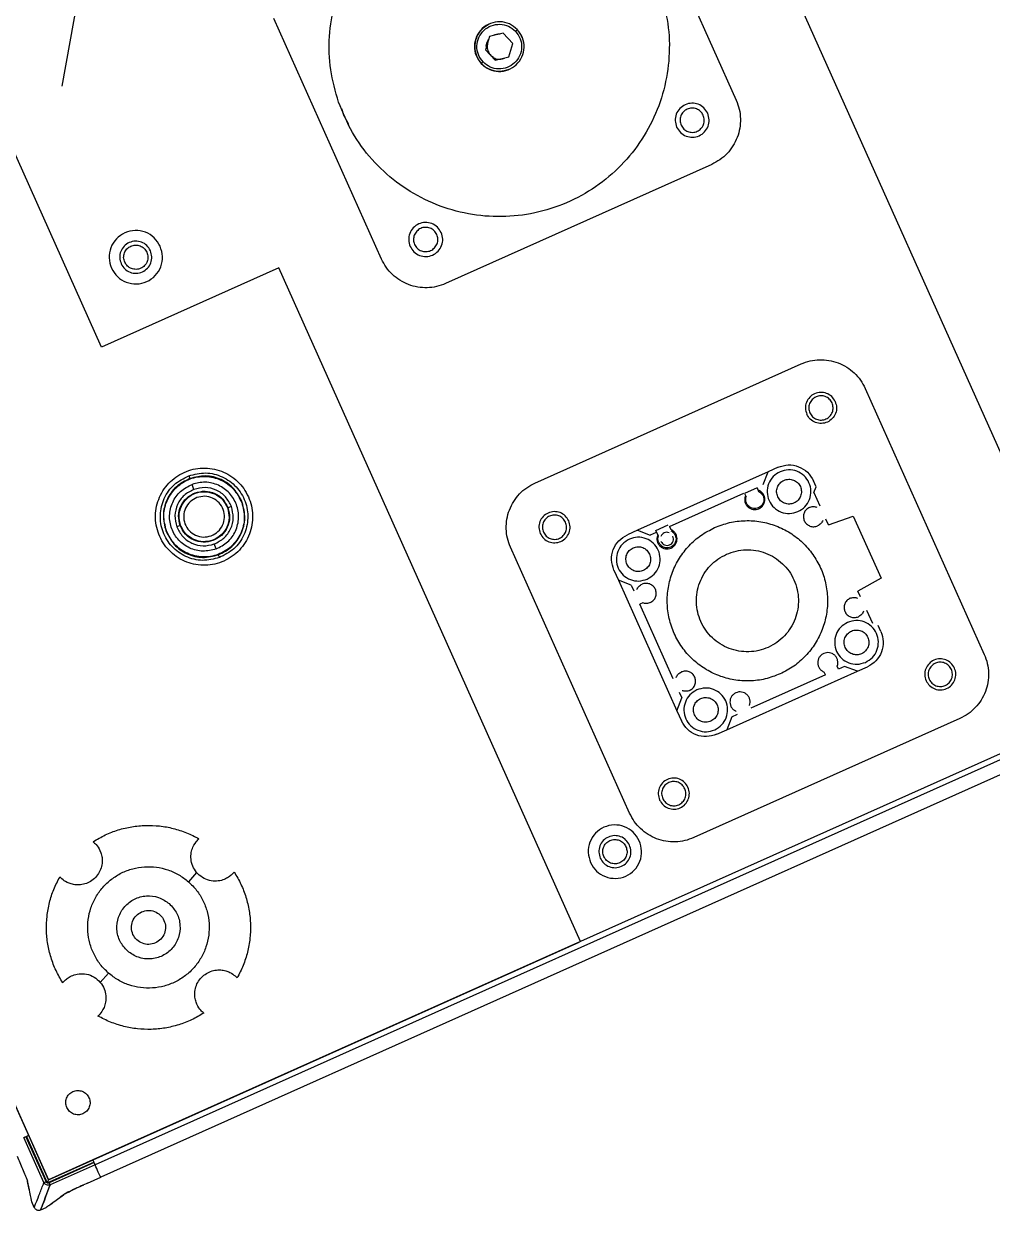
# Model space of a CAD drawing. Header units: inches. Extents: x 0 to 34.2, y 0 to 22.
# Drawn here: x 6.9665 to 7.3619, y 10.5689 to 11.0533 of the extents above; entities that cross this region are included whole.
import ezdxf

# ---------------------------------------------------------------- set-up
doc = ezdxf.new("R2010")
doc.units = ezdxf.units.IN
doc.header["$MEASUREMENT"] = 0
doc.linetypes.add('CENTERX2', pattern=[4, 2.5, -0.5, 0.5, -0.5])

msp = doc.modelspace()

# ---------------------------------------------------------------- linework, layer by layer
at = {"color": 7, "linetype": 'CENTERX2'}
msp.add_line((7.05855, 11.44894), (6.98208, 11.02778), dxfattribs=at)
at = {"color": 7, "linetype": 'Continuous', "lineweight": 25}
for p, q in [((6.63408, 11.34654), (6.97664, 10.58136)), ((6.96854, 10.59946), (6.63408, 11.34654)), ((7.22494, 11.09438), (7.25733, 11.02205)), ((7.26831, 11.09457), (7.41101, 10.77582)), ((6.99827, 10.92128), (6.92667, 11.08123)), ((7.11254, 10.95723), (7.06856, 11.05546)), ((7.16227, 11.04942), (7.1567, 11.0481)), ((7.16619, 11.04525), (7.16227, 11.04942)), ((7.1567, 11.0481), (7.15505, 11.04261)), ((7.16455, 11.03977), (7.16619, 11.04525)), ((7.16984, 11.04768), (7.16976, 11.04802)), ((7.15505, 11.04261), (7.15898, 11.03845)), ((7.15898, 11.03845), (7.16455, 11.03977)), ((7.09728, 11.01557), (7.0963, 11.01849)), ((7.09728, 11.01557), (7.09914, 11.01232)), ((7.24733, 10.99584), (7.13874, 10.94723)), ((7.07067, 10.95369), (6.99827, 10.92128)), ((7.19383, 10.67859), (7.07067, 10.95369)), ((7.1752, 10.86578), (7.28379, 10.9144)), ((7.30999, 10.9044), (7.35861, 10.79581)), ((7.27032, 10.87035), (7.21703, 10.84649)), ((7.26832, 10.86511), (7.27032, 10.87035)), ((7.27444, 10.87219), (7.27032, 10.87035)), ((7.03391, 10.86875), (7.03433, 10.86761)), ((7.28997, 10.8642), (7.28885, 10.8667)), ((7.03598, 10.86318), (7.03522, 10.86522)), ((7.04567, 10.86085), (7.04776, 10.85912)), ((7.23009, 10.84799), (7.2605, 10.86161)), ((7.26583, 10.86377), (7.26076, 10.86151)), ((7.26076, 10.86151), (7.26139, 10.8601)), ((7.26583, 10.86377), (7.26646, 10.86237)), ((7.28907, 10.86184), (7.28997, 10.8642)), ((7.28907, 10.86184), (7.29148, 10.85647)), ((7.04989, 10.85567), (7.04971, 10.8556)), ((7.05129, 10.85618), (7.04989, 10.85567)), ((7.05572, 10.85784), (7.05553, 10.85777)), ((7.29495, 10.84872), (7.29391, 10.85104)), ((7.29495, 10.84872), (7.3051, 10.85224)), ((7.3051, 10.85224), (7.31645, 10.82691)), ((7.02474, 10.84629), (7.02456, 10.84622)), ((7.03038, 10.84839), (7.02899, 10.84788)), ((7.03057, 10.84846), (7.03038, 10.84839)), ((7.21703, 10.84649), (7.21291, 10.84465)), ((7.21703, 10.84649), (7.22228, 10.84449)), ((7.22452, 10.84637), (7.22959, 10.84864)), ((7.22556, 10.84406), (7.22452, 10.84637)), ((7.23009, 10.84799), (7.23063, 10.84679)), ((7.22466, 10.84556), (7.22228, 10.84449)), ((7.04505, 10.83884), (7.04429, 10.84088)), ((7.04595, 10.83645), (7.04637, 10.83531)), ((7.21382, 10.73099), (7.1652, 10.83958)), ((7.53863, 10.83048), (6.99566, 10.5874)), ((7.20741, 10.83023), (7.20926, 10.82611)), ((7.31645, 10.82691), (7.30705, 10.82168)), ((7.54089, 10.82541), (6.99793, 10.58233)), ((7.5409, 10.8254), (6.99794, 10.58232)), ((7.2145, 10.82411), (7.20926, 10.82611)), ((7.20926, 10.82611), (7.23311, 10.77283)), ((7.2145, 10.82411), (7.21557, 10.82172)), ((7.30809, 10.81936), (7.30705, 10.82168)), ((7.2192, 10.81683), (7.218, 10.81629)), ((7.23161, 10.78588), (7.218, 10.81629)), ((7.31052, 10.81393), (7.31293, 10.80856)), ((7.3164, 10.80516), (7.31529, 10.80766)), ((7.2535, 10.76505), (7.30678, 10.7889)), ((7.29372, 10.7874), (7.29318, 10.78861)), ((7.29915, 10.78983), (7.29861, 10.79104)), ((7.30154, 10.7909), (7.29915, 10.78983)), ((7.30678, 10.7889), (7.30154, 10.7909)), ((7.30678, 10.7889), (7.31091, 10.79075)), ((7.29372, 10.7874), (7.26331, 10.77379)), ((7.23404, 10.78045), (7.23511, 10.77807)), ((7.41101, 10.77582), (7.19383, 10.67859)), ((7.23311, 10.77283), (7.23511, 10.77807)), ((7.23311, 10.77283), (7.23496, 10.7687)), ((7.34861, 10.76961), (7.24002, 10.72099)), ((7.2555, 10.77029), (7.2535, 10.76505)), ((7.2555, 10.77029), (7.25788, 10.77136)), ((7.24937, 10.7632), (7.2535, 10.76505)), ((6.99485, 10.71934), (6.99516, 10.71907)), ((7.03709, 10.7068), (7.03377, 10.703)), ((7.03817, 10.7057), (7.03709, 10.7068)), ((6.9821, 10.70415), (6.98126, 10.70498)), ((6.97664, 10.58136), (7.19319, 10.6783)), ((7.19383, 10.67859), (6.99474, 10.58946)), ((7.00111, 10.6657), (6.99778, 10.66191)), ((7.05278, 10.66455), (7.05361, 10.66373)), ((7.04003, 10.64937), (7.03971, 10.64963)), ((6.96739, 10.59894), (6.96763, 10.59905)), ((6.97562, 10.58055), (6.96739, 10.59894)), ((6.96764, 10.59905), (6.97614, 10.58005)), ((6.97664, 10.58136), (6.96854, 10.59946)), ((6.97476, 10.58016), (6.96653, 10.59855)), ((6.99474, 10.58946), (6.97664, 10.58136)), ((6.97614, 10.58005), (6.99515, 10.58855)), ((6.99526, 10.58831), (6.97687, 10.58007)), ((6.99564, 10.58745), (6.97725, 10.57921)), ((6.99515, 10.58855), (6.99526, 10.58831)), ((6.99526, 10.58831), (6.99515, 10.58855)), ((6.99566, 10.58741), (6.99564, 10.58745)), ((6.96786, 10.58129), (6.96796, 10.58094)), ((6.96796, 10.58094), (6.96803, 10.58075)), ((6.96796, 10.58094), (6.96875, 10.57723)), ((6.99259, 10.57996), (6.99793, 10.58235)), ((6.99793, 10.58234), (6.99793, 10.58235)), ((6.98885, 10.57835), (6.99111, 10.57929)), ((6.97083, 10.57005), (6.96984, 10.57225)), ((6.97344, 10.56905), (6.97565, 10.57003))]:
    msp.add_line(p, q, dxfattribs=at)
for points, knots in [([(7.09502, 11.02128), (7.09378, 11.02566), (7.09131, 11.03441), (7.09093, 11.04814), (7.09305, 11.06165), (7.09782, 11.07449), (7.10498, 11.08618), (7.11432, 11.09615), (7.12414, 11.10358), (7.1312, 11.10654), (7.13407, 11.10774)], [0, 0, 0, 0, 0.130129, 0.260259, 0.390388, 0.520518, 0.650647, 0.780777, 0.910906, 1, 1, 1, 1]), ([(7.15539, 11.04372), (7.15538, 11.04374), (7.15522, 11.04443), (7.15549, 11.04557), (7.15608, 11.04641), (7.15628, 11.0467)], [0, 0, 0, 0, 0.020601, 0.665868, 1, 1, 1, 1]), ([(7.15848, 11.04873), (7.15914, 11.04899), (7.15996, 11.04931), (7.16079, 11.04914), (7.16095, 11.0491)], [0, 0, 0, 0, 0.809837, 1, 1, 1, 1]), ([(7.1561, 11.04191), (7.15642, 11.04132), (7.15691, 11.04042), (7.1578, 11.03993), (7.15812, 11.03976)], [0, 0, 0, 0, 0.645472, 1, 1, 1, 1]), ([(7.16277, 11.03914), (7.16212, 11.03893), (7.16081, 11.03853), (7.15905, 11.03876), (7.15824, 11.03933), (7.15799, 11.0395)], [0, 0, 0, 0, 0.410089, 0.820178, 1, 1, 1, 1]), ([(7.22997, 10.84549), (7.22965, 10.84557), (7.22899, 10.84574), (7.22796, 10.84548), (7.22708, 10.84489), (7.22677, 10.84428), (7.22661, 10.84399)], [0, 0, 0, 0, 0.242168, 0.5, 0.757832, 1, 1, 1, 1]), ([(7.03709, 10.7068), (7.03651, 10.70764), (7.03534, 10.70933), (7.03469, 10.71228), (7.03484, 10.71497), (7.03576, 10.71785), (7.03752, 10.72009), (7.03788, 10.72038), (7.03806, 10.72053)], [0, 0, 0, 0, 0.1254, 0.250469, 0.37581, 0.501254, 0.750354, 1, 1, 1, 1]), ([(6.99516, 10.71907), (6.99556, 10.71871), (6.99635, 10.718), (6.99788, 10.71559), (6.99855, 10.71288), (6.99859, 10.7105), (6.99799, 10.70802), (6.99675, 10.70572), (6.99494, 10.70382), (6.99271, 10.70245), (6.99028, 10.70173), (6.9879, 10.70164), (6.98584, 10.70203), (6.9836, 10.70294), (6.9827, 10.70367), (6.9821, 10.70415)], [0, 0, 0, 0, 0.124664, 0.249192, 0.311946, 0.374665, 0.437299, 0.49987, 0.562465, 0.625107, 0.68768, 0.750324, 0.812995, 0.875459, 1, 1, 1, 1]), ([(7.05242, 10.70694), (7.05228, 10.70675), (7.05207, 10.70646), (7.0506, 10.70513), (7.04896, 10.70412), (7.04667, 10.70332), (7.04382, 10.70314), (7.04075, 10.70383), (7.03903, 10.70508), (7.03817, 10.7057)], [0, 0, 0, 0, 0.249198, 0.374016, 0.499351, 0.624542, 0.749824, 0.874893, 1, 1, 1, 1]), ([(7.03971, 10.64963), (7.03931, 10.64999), (7.03852, 10.65071), (7.03699, 10.65311), (7.03633, 10.65583), (7.03629, 10.65821), (7.03688, 10.66069), (7.03813, 10.66298), (7.03993, 10.66489), (7.04216, 10.66625), (7.0446, 10.66697), (7.04697, 10.66706), (7.04903, 10.66667), (7.05127, 10.66576), (7.05218, 10.66504), (7.05278, 10.66455)], [0, 0, 0, 0, 0.124664, 0.249192, 0.311946, 0.374665, 0.437299, 0.49987, 0.562465, 0.625107, 0.68768, 0.750324, 0.812995, 0.875459, 1, 1, 1, 1]), ([(6.98245, 10.66176), (6.9825, 10.66182), (6.98258, 10.66193), (6.98329, 10.66272), (6.98451, 10.66376), (6.9864, 10.66482), (6.98901, 10.66554), (6.99216, 10.66543), (6.99537, 10.66428), (6.99698, 10.6627), (6.99778, 10.66191)], [0, 0, 0, 0, 0.125121, 0.250191, 0.374816, 0.49999, 0.625116, 0.750068, 0.874964, 1, 1, 1, 1]), ([(6.99778, 10.66191), (6.99837, 10.66106), (6.99954, 10.65938), (7.00018, 10.65643), (7.00003, 10.65374), (6.99911, 10.65085), (6.99735, 10.64861), (6.99699, 10.64832), (6.99681, 10.64818)], [0, 0, 0, 0, 0.1254002, 0.2504687, 0.3758096, 0.501254, 0.7503541, 1, 1, 1, 1]), ([(6.96652, 10.59855), (6.96656, 10.59857), (6.96666, 10.59861), (6.96692, 10.59873), (6.96719, 10.59885), (6.96735, 10.59892), (6.96739, 10.59894)], [0, 0, 0, 0, 0.234006, 0.566904, 0.899803, 1, 1, 1, 1]), ([(6.96763, 10.59905), (6.96764, 10.59905), (6.96777, 10.59911), (6.96801, 10.59922), (6.9683, 10.59935), (6.9685, 10.59944), (6.96853, 10.59945), (6.96854, 10.59946)], [0, 0, 0, 0, 0.0089478, 0.2567108, 0.5044739, 0.7522369, 1, 1, 1, 1]), ([(6.96382, 10.59094), (6.96458, 10.5892), (6.96573, 10.58661), (6.96698, 10.58358), (6.96759, 10.58205), (6.96786, 10.58131), (6.96799, 10.58093), (6.96802, 10.5808), (6.96803, 10.58075)], [0, 0, 0, 0, 0.499225, 0.748498, 0.874085, 0.948867, 0.97707, 1, 1, 1, 1]), ([(6.96984, 10.57225), (6.96982, 10.57235), (6.96978, 10.57256), (6.96941, 10.57427), (6.96884, 10.57694), (6.96831, 10.57945), (6.96803, 10.58075)], [0, 0, 0, 0, 0.232729, 0.4728, 0.726718, 1, 1, 1, 1]), ([(6.97083, 10.57005), (6.97088, 10.57017), (6.97097, 10.57042), (6.97175, 10.57242), (6.97296, 10.57553), (6.97415, 10.57861), (6.97476, 10.58016)], [0, 0, 0, 0, 0.246187, 0.494339, 0.74431, 1, 1, 1, 1]), ([(6.97725, 10.57921), (6.97701, 10.57915), (6.97653, 10.57902), (6.97581, 10.57917), (6.97517, 10.57954), (6.9749, 10.57995), (6.97476, 10.58016)], [0, 0, 0, 0, 0.260643, 0.5003437, 0.7396931, 1, 1, 1, 1]), ([(6.97687, 10.58007), (6.97675, 10.58003), (6.97657, 10.57998), (6.97632, 10.57999), (6.97614, 10.58004), (6.97598, 10.58012), (6.97578, 10.58028), (6.97568, 10.58044), (6.97562, 10.58055)], [0, 0, 0, 0, 0.2506195, 0.3753772, 0.5003596, 0.6223446, 0.7497624, 1, 1, 1, 1]), ([(6.97664, 10.58136), (6.97664, 10.58135), (6.97664, 10.58134), (6.97661, 10.58127), (6.97656, 10.58114), (6.97647, 10.58091), (6.97633, 10.58054), (6.9762, 10.58021), (6.97614, 10.58005)], [0, 0, 0, 0, 0.099227, 0.204821, 0.319755, 0.446344, 0.724051, 1, 1, 1, 1]), ([(6.99259, 10.57996), (6.99086, 10.57918), (6.98826, 10.578), (6.98576, 10.57678), (6.98492, 10.57637)], [0, 0, 0, 0, 0.666587, 1, 1, 1, 1]), ([(6.97725, 10.57921), (6.97667, 10.57766), (6.97552, 10.57458), (6.97434, 10.57144), (6.97361, 10.56948), (6.97337, 10.56883), (6.97361, 10.56948), (6.97434, 10.57144), (6.97552, 10.57458), (6.97667, 10.57766), (6.97725, 10.57921)], [0, 0, 0, 0, 0.127062, 0.251294, 0.376148, 0.5, 0.623853, 0.748706, 0.872938, 1, 1, 1, 1]), ([(6.97565, 10.57003), (6.97573, 10.5701), (6.97591, 10.57022), (6.97732, 10.57126), (6.97952, 10.57287), (6.98159, 10.57438), (6.98266, 10.57516)], [0, 0, 0, 0, 0.2327281, 0.4727993, 0.7267175, 1, 1, 1, 1]), ([(6.97583, 10.57014), (6.97591, 10.5702), (6.97609, 10.57033), (6.97751, 10.57136), (6.97971, 10.57297), (6.98177, 10.57448), (6.98284, 10.57526)], [0, 0, 0, 0, 0.233192, 0.473674, 0.727205, 1, 1, 1, 1]), ([(6.98266, 10.57516), (6.98271, 10.5752), (6.98299, 10.57539), (6.98385, 10.57584), (6.98462, 10.57622), (6.98505, 10.57644)], [0, 0, 0, 0, 0.090476, 0.499997, 1, 1, 1, 1]), ([(6.98474, 10.57645), (6.98435, 10.57621), (6.98369, 10.57582), (6.98309, 10.57542), (6.98284, 10.57526)], [0, 0, 0, 0, 0.595534, 1, 1, 1, 1]), ([(6.98505, 10.57644), (6.98564, 10.57676), (6.98682, 10.57741), (6.98818, 10.57803), (6.98885, 10.57835)], [0, 0, 0, 0, 0.500486, 1, 1, 1, 1]), ([(6.97083, 10.57005), (6.97095, 10.56983), (6.97115, 10.5695), (6.97156, 10.56918), (6.97193, 10.56899), (6.97232, 10.56889), (6.97284, 10.56885), (6.97321, 10.56897), (6.97345, 10.56905)], [0, 0, 0, 0, 0.2394568, 0.3683606, 0.4999999, 0.6316393, 0.7605431, 1, 1, 1, 1])]:
    msp.add_open_spline(points, degree=3, knots=knots, dxfattribs=at)
for points in [[(7.22623, 11.06659), (7.22747, 11.06221), (7.22994, 11.05345), (7.23032, 11.03972), (7.2282, 11.02621), (7.22343, 11.01337), (7.21626, 11.0017), (7.20696, 10.99166), (7.19587, 10.98362), (7.18342, 10.97791), (7.17011, 10.97473), (7.15642, 10.97421), (7.1429, 10.97637), (7.13006, 10.98112), (7.11838, 10.98829), (7.10838, 10.99761), (7.1002, 11.00865), (7.09675, 11.01707), (7.09502, 11.02128)], [(7.16799, 11.05089), (7.16697, 11.05175), (7.16493, 11.05347), (7.16091, 11.05431), (7.15693, 11.05365), (7.15349, 11.05149), (7.15114, 11.04818), (7.15025, 11.04425), (7.15086, 11.04018), (7.15246, 11.03805), (7.15325, 11.03698)], [(7.15653, 11.05307), (7.1554, 11.0524), (7.15313, 11.05105), (7.15103, 11.04758), (7.15035, 11.04365), (7.15125, 11.03973), (7.15357, 11.03646), (7.15695, 11.03435), (7.16094, 11.0336), (7.16346, 11.03439), (7.16472, 11.03479)], [(7.15399, 11.03767), (7.15327, 11.03864), (7.15183, 11.04056), (7.15128, 11.04421), (7.15208, 11.04776), (7.1542, 11.05074), (7.1573, 11.05268), (7.16088, 11.05327), (7.1645, 11.05251), (7.16634, 11.05096), (7.16726, 11.05019)], [(7.15325, 11.03698), (7.15428, 11.03612), (7.15632, 11.0344), (7.16034, 11.03355), (7.16432, 11.03421), (7.16776, 11.03637), (7.17011, 11.03968), (7.171, 11.04362), (7.17039, 11.04768), (7.16879, 11.04982), (7.16799, 11.05089)], [(7.16726, 11.05019), (7.16798, 11.04923), (7.16942, 11.0473), (7.16997, 11.04365), (7.16916, 11.0401), (7.16705, 11.03713), (7.16395, 11.03518), (7.16037, 11.03459), (7.15675, 11.03535), (7.15491, 11.0369), (7.15399, 11.03767)], [(7.16726, 11.05019), (7.16735, 11.05028), (7.16755, 11.05046), (7.16779, 11.05069), (7.16796, 11.05085), (7.16798, 11.05088), (7.16799, 11.05089)], [(7.15599, 11.0457), (7.15582, 11.04506), (7.15548, 11.04379), (7.15589, 11.04253), (7.1561, 11.04191)], [(7.15325, 11.03698), (7.15327, 11.03699), (7.15329, 11.03701), (7.15346, 11.03717), (7.1537, 11.0374), (7.15389, 11.03758), (7.15399, 11.03767)], [(7.2457, 11.01673), (7.24523, 11.01751), (7.2443, 11.01909), (7.24189, 11.02054), (7.23917, 11.02101), (7.23646, 11.02039), (7.23419, 11.01878), (7.23272, 11.01643), (7.2322, 11.01367), (7.23275, 11.01193), (7.23303, 11.01106)], [(7.25733, 11.02205), (7.25779, 11.02083), (7.25872, 11.0184), (7.25917, 11.0145), (7.25891, 11.0106), (7.25787, 11.00683), (7.25613, 11.00333), (7.25373, 11.00024), (7.25079, 10.99764), (7.24849, 10.99644), (7.24733, 10.99584)], [(7.23303, 11.01106), (7.2335, 11.01027), (7.23443, 11.0087), (7.23684, 11.00724), (7.23956, 11.00677), (7.24227, 11.00739), (7.24454, 11.009), (7.24601, 11.01135), (7.24653, 11.01411), (7.24598, 11.01586), (7.2457, 11.01673)], [(7.24389, 11.01592), (7.24356, 11.01648), (7.24289, 11.0176), (7.24117, 11.01864), (7.23922, 11.01898), (7.23729, 11.01853), (7.23567, 11.01738), (7.23462, 11.01571), (7.23425, 11.01373), (7.23464, 11.01249), (7.23484, 11.01187)], [(7.23484, 11.01187), (7.23517, 11.0113), (7.23584, 11.01018), (7.23756, 11.00914), (7.23951, 11.00881), (7.24144, 11.00925), (7.24306, 11.0104), (7.24411, 11.01207), (7.24448, 11.01405), (7.24409, 11.01529), (7.24389, 11.01592)], [(7.13692, 10.96803), (7.13645, 10.96881), (7.13552, 10.97039), (7.13311, 10.97184), (7.13039, 10.97231), (7.12767, 10.97169), (7.12541, 10.97008), (7.12394, 10.96774), (7.12342, 10.96497), (7.12397, 10.96323), (7.12425, 10.96236)], [(7.02222, 10.96242), (7.02149, 10.96365), (7.02002, 10.96612), (7.01624, 10.96841), (7.01196, 10.96915), (7.0077, 10.96817), (7.00413, 10.96564), (7.00183, 10.96196), (7.00101, 10.95761), (7.00188, 10.95487), (7.00231, 10.9535)], [(7.12425, 10.96236), (7.12472, 10.96157), (7.12565, 10.96), (7.12806, 10.95854), (7.13078, 10.95807), (7.13349, 10.95869), (7.13576, 10.9603), (7.13723, 10.96265), (7.13775, 10.96541), (7.13719, 10.96716), (7.13692, 10.96803)], [(7.13511, 10.96722), (7.13478, 10.96778), (7.13411, 10.9689), (7.13239, 10.96994), (7.13044, 10.97028), (7.12851, 10.96983), (7.12689, 10.96868), (7.12584, 10.96701), (7.12547, 10.96503), (7.12586, 10.96379), (7.12606, 10.96317)], [(7.12606, 10.96317), (7.12639, 10.9626), (7.12706, 10.96148), (7.12878, 10.96044), (7.13073, 10.96011), (7.13266, 10.96055), (7.13428, 10.9617), (7.13533, 10.96337), (7.1357, 10.96535), (7.13531, 10.96659), (7.13511, 10.96722)], [(7.00231, 10.9535), (7.00305, 10.95227), (7.00451, 10.9498), (7.0083, 10.94751), (7.01258, 10.94677), (7.01684, 10.94775), (7.02041, 10.95028), (7.0227, 10.95396), (7.02352, 10.95831), (7.02266, 10.96105), (7.02222, 10.96242)], [(7.01824, 10.96063), (7.0178, 10.96138), (7.01692, 10.96286), (7.01465, 10.96423), (7.01208, 10.96467), (7.00952, 10.96409), (7.00739, 10.96257), (7.00601, 10.96036), (7.00551, 10.95775), (7.00603, 10.95611), (7.0063, 10.95529)], [(7.00774, 10.95593), (7.00755, 10.95656), (7.00715, 10.9578), (7.00752, 10.95978), (7.00857, 10.96145), (7.01019, 10.9626), (7.01213, 10.96305), (7.01407, 10.96271), (7.01579, 10.96167), (7.01646, 10.96055), (7.01679, 10.95999)], [(7.0063, 10.95529), (7.00673, 10.95455), (7.00761, 10.95306), (7.00989, 10.95169), (7.01245, 10.95125), (7.01501, 10.95183), (7.01715, 10.95335), (7.01853, 10.95556), (7.01902, 10.95817), (7.0185, 10.95981), (7.01824, 10.96063)], [(7.01679, 10.95999), (7.01699, 10.95936), (7.01738, 10.95812), (7.01701, 10.95614), (7.01597, 10.95447), (7.01435, 10.95332), (7.01241, 10.95288), (7.01046, 10.95321), (7.00874, 10.95425), (7.00808, 10.95537), (7.00774, 10.95593)], [(7.13874, 10.94723), (7.13752, 10.94677), (7.13509, 10.94584), (7.1312, 10.94539), (7.1273, 10.94565), (7.12352, 10.94668), (7.12002, 10.94843), (7.11694, 10.95083), (7.11433, 10.95376), (7.11313, 10.95607), (7.11254, 10.95723)], [(7.28379, 10.9144), (7.28501, 10.91486), (7.28744, 10.91579), (7.29134, 10.91624), (7.29523, 10.91598), (7.29901, 10.91495), (7.30251, 10.9132), (7.3056, 10.9108), (7.3082, 10.90787), (7.3094, 10.90556), (7.30999, 10.9044)], [(7.29774, 10.89903), (7.29731, 10.89975), (7.29646, 10.90119), (7.29426, 10.90252), (7.29177, 10.90295), (7.28929, 10.90238), (7.28721, 10.90091), (7.28588, 10.89876), (7.2854, 10.89624), (7.2859, 10.89464), (7.28616, 10.89385)], [(7.29647, 10.89846), (7.29614, 10.89903), (7.29547, 10.90015), (7.29375, 10.90119), (7.29181, 10.90152), (7.28987, 10.90108), (7.28825, 10.89993), (7.2872, 10.89825), (7.28683, 10.89628), (7.28723, 10.89503), (7.28742, 10.89441)], [(7.29774, 10.89903), (7.29799, 10.89823), (7.2985, 10.89664), (7.29802, 10.89411), (7.29668, 10.89197), (7.29461, 10.8905), (7.29213, 10.88993), (7.28964, 10.89036), (7.28743, 10.89169), (7.28658, 10.89313), (7.28616, 10.89385)], [(7.28742, 10.89441), (7.28776, 10.89385), (7.28842, 10.89273), (7.29014, 10.89169), (7.29209, 10.89135), (7.29403, 10.8918), (7.29565, 10.89295), (7.29669, 10.89462), (7.29706, 10.8966), (7.29667, 10.89784), (7.29647, 10.89846)], [(7.02204, 10.84393), (7.02158, 10.84514), (7.02065, 10.84757), (7.0202, 10.85147), (7.02046, 10.85537), (7.02149, 10.85914), (7.02324, 10.86265), (7.02563, 10.86574), (7.02859, 10.8683), (7.03198, 10.87025), (7.03569, 10.87149), (7.03957, 10.87198), (7.04348, 10.87171), (7.04725, 10.87068), (7.05076, 10.86893), (7.05384, 10.86653), (7.05644, 10.8636), (7.05764, 10.86129), (7.05824, 10.86013)], [(7.27525, 10.87038), (7.27424, 10.86978), (7.27222, 10.86859), (7.27035, 10.86549), (7.26975, 10.86199), (7.27054, 10.8585), (7.27261, 10.85558), (7.27563, 10.8537), (7.27918, 10.85303), (7.28143, 10.85374), (7.28255, 10.8541)], [(7.27444, 10.87219), (7.27582, 10.87263), (7.27856, 10.8735), (7.28288, 10.87267), (7.28665, 10.87041), (7.28812, 10.86793), (7.28885, 10.8667)], [(7.28255, 10.8541), (7.28356, 10.8547), (7.28558, 10.85589), (7.28745, 10.85899), (7.28805, 10.86249), (7.28726, 10.86598), (7.28519, 10.8689), (7.28217, 10.87078), (7.27862, 10.87145), (7.27637, 10.87074), (7.27525, 10.87038)], [(7.04637, 10.83531), (7.04409, 10.83474), (7.03952, 10.83361), (7.03251, 10.83541), (7.02674, 10.83955), (7.02298, 10.84564), (7.02184, 10.8527), (7.0235, 10.85961), (7.02762, 10.86555), (7.03181, 10.86769), (7.03391, 10.86875)], [(7.03433, 10.86761), (7.03238, 10.86662), (7.02847, 10.86463), (7.02466, 10.8591), (7.02298, 10.85261), (7.02403, 10.84835), (7.02456, 10.84622)], [(7.02474, 10.84629), (7.02422, 10.84839), (7.02318, 10.8526), (7.02484, 10.85905), (7.02865, 10.86437), (7.03425, 10.86783), (7.04075, 10.86888), (7.04712, 10.86735), (7.05259, 10.86355), (7.05455, 10.8597), (7.05553, 10.85777)], [(7.03391, 10.86875), (7.03619, 10.86932), (7.04075, 10.87045), (7.04776, 10.86865), (7.05354, 10.86451), (7.0573, 10.85842), (7.05844, 10.85136), (7.05678, 10.84445), (7.05266, 10.83851), (7.04847, 10.83637), (7.04637, 10.83531)], [(7.05572, 10.85784), (7.05472, 10.85979), (7.05273, 10.8637), (7.04721, 10.86751), (7.04072, 10.86919), (7.03646, 10.86814), (7.03433, 10.86761)], [(7.04505, 10.83884), (7.04671, 10.83968), (7.05001, 10.84136), (7.05327, 10.84605), (7.05458, 10.8515), (7.05367, 10.85707), (7.05071, 10.86188), (7.04615, 10.86514), (7.04062, 10.86656), (7.03702, 10.86567), (7.03522, 10.86522)], [(7.1652, 10.83958), (7.16474, 10.8408), (7.16382, 10.84323), (7.16336, 10.84713), (7.16362, 10.85102), (7.16466, 10.8548), (7.1664, 10.8583), (7.1688, 10.86139), (7.17174, 10.86399), (7.17405, 10.86519), (7.1752, 10.86578)], [(7.27429, 10.86017), (7.27408, 10.86081), (7.27368, 10.86208), (7.27406, 10.86409), (7.27513, 10.8658), (7.27678, 10.86698), (7.27876, 10.86743), (7.28074, 10.86708), (7.2825, 10.86603), (7.28318, 10.86488), (7.28352, 10.86431)], [(7.04505, 10.83884), (7.04325, 10.83839), (7.03965, 10.8375), (7.03412, 10.83892), (7.02956, 10.84218), (7.0266, 10.84699), (7.0257, 10.85256), (7.02701, 10.85801), (7.03026, 10.8627), (7.03357, 10.86438), (7.03522, 10.86522)], [(7.03598, 10.86318), (7.03458, 10.86247), (7.03179, 10.86104), (7.02906, 10.85709), (7.02786, 10.85245), (7.02861, 10.8494), (7.02899, 10.84788)], [(7.03038, 10.84839), (7.03005, 10.84973), (7.02939, 10.85239), (7.03045, 10.85646), (7.03283, 10.85992), (7.03528, 10.86116), (7.0365, 10.86179)], [(7.03057, 10.84846), (7.03025, 10.84977), (7.0296, 10.85238), (7.03063, 10.85639), (7.033, 10.8597), (7.03648, 10.86185), (7.04052, 10.8625), (7.04448, 10.86155), (7.04788, 10.85919), (7.0491, 10.8568), (7.04971, 10.8556)], [(7.05129, 10.85618), (7.05057, 10.85758), (7.04915, 10.86038), (7.0452, 10.8631), (7.04055, 10.86431), (7.03751, 10.86356), (7.03598, 10.86318)], [(7.0365, 10.86179), (7.03784, 10.86212), (7.0405, 10.86277), (7.04457, 10.86172), (7.04802, 10.85934), (7.04927, 10.85689), (7.04989, 10.85567)], [(7.26104, 10.8604), (7.26094, 10.86001), (7.26073, 10.85924), (7.26087, 10.85802), (7.26132, 10.8569), (7.26208, 10.85596), (7.26308, 10.85527), (7.26424, 10.8549), (7.26545, 10.85488), (7.26662, 10.85521), (7.26764, 10.85586), (7.26844, 10.85678), (7.26893, 10.85789), (7.26909, 10.85909), (7.26889, 10.86029), (7.26836, 10.86137), (7.26754, 10.86228), (7.26683, 10.86265), (7.26647, 10.86283)], [(7.26646, 10.86237), (7.26677, 10.86219), (7.26738, 10.86185), (7.26807, 10.86102), (7.26851, 10.86006), (7.26865, 10.859), (7.26849, 10.85795), (7.26805, 10.85698), (7.26734, 10.85618), (7.26644, 10.85561), (7.26542, 10.85532), (7.26435, 10.85533), (7.26333, 10.85564), (7.26244, 10.85622), (7.26175, 10.85703), (7.26132, 10.858), (7.26117, 10.85907), (7.26132, 10.85975), (7.26139, 10.8601)], [(7.28352, 10.86431), (7.28372, 10.86367), (7.28412, 10.8624), (7.28374, 10.86039), (7.28267, 10.85868), (7.28102, 10.8575), (7.27904, 10.85705), (7.27706, 10.8574), (7.2753, 10.85845), (7.27462, 10.8596), (7.27429, 10.86017)], [(7.05824, 10.86013), (7.0587, 10.85892), (7.05963, 10.85649), (7.06008, 10.85259), (7.05982, 10.84869), (7.05878, 10.84492), (7.05704, 10.84142), (7.05464, 10.83832), (7.05169, 10.83576), (7.04829, 10.83381), (7.04458, 10.83257), (7.0407, 10.83208), (7.0368, 10.83235), (7.03302, 10.83338), (7.02952, 10.83513), (7.02644, 10.83753), (7.02383, 10.84046), (7.02264, 10.84277), (7.02204, 10.84393)], [(7.05553, 10.85777), (7.05605, 10.85567), (7.05709, 10.85146), (7.05544, 10.84501), (7.05163, 10.83969), (7.04602, 10.83623), (7.03952, 10.83518), (7.03316, 10.83671), (7.02769, 10.84051), (7.02573, 10.84436), (7.02474, 10.84629)], [(7.03723, 10.85983), (7.03625, 10.85934), (7.0343, 10.85834), (7.03237, 10.85557), (7.0316, 10.85234), (7.03213, 10.84905), (7.03388, 10.84621), (7.03658, 10.84427), (7.03985, 10.84344), (7.04198, 10.84396), (7.04305, 10.84423)], [(7.04305, 10.84423), (7.04402, 10.84472), (7.04598, 10.84572), (7.0479, 10.84849), (7.04868, 10.85172), (7.04815, 10.85501), (7.04639, 10.85785), (7.0437, 10.85979), (7.04043, 10.86062), (7.03829, 10.8601), (7.03723, 10.85983)], [(7.04989, 10.85567), (7.05022, 10.85433), (7.05088, 10.85167), (7.04983, 10.8476), (7.04744, 10.84414), (7.045, 10.8429), (7.04377, 10.84227)], [(7.04429, 10.84088), (7.04569, 10.84159), (7.04849, 10.84302), (7.05121, 10.84697), (7.05242, 10.85161), (7.05166, 10.85466), (7.05129, 10.85618)], [(7.04594, 10.83645), (7.0479, 10.83744), (7.05181, 10.83943), (7.05561, 10.84496), (7.0573, 10.85145), (7.05625, 10.85571), (7.05572, 10.85784)], [(7.28721, 10.8558), (7.28675, 10.85553), (7.28581, 10.85497), (7.28495, 10.85355), (7.28467, 10.85193), (7.28504, 10.85032), (7.286, 10.84898), (7.28739, 10.84811), (7.28903, 10.8478), (7.29006, 10.84813), (7.29058, 10.84829)], [(7.28721, 10.8558), (7.28746, 10.8559), (7.28795, 10.85609), (7.28873, 10.85618), (7.28952, 10.85615), (7.29002, 10.856), (7.29027, 10.85593)], [(7.04971, 10.8556), (7.05003, 10.85429), (7.05068, 10.85168), (7.04965, 10.84767), (7.04728, 10.84436), (7.0438, 10.84221), (7.03976, 10.84156), (7.0358, 10.84251), (7.0324, 10.84487), (7.03118, 10.84727), (7.03057, 10.84846)], [(7.18896, 10.85033), (7.18853, 10.85105), (7.18768, 10.85249), (7.18548, 10.85382), (7.18299, 10.85425), (7.18051, 10.85368), (7.17843, 10.85221), (7.17709, 10.85006), (7.17662, 10.84754), (7.17712, 10.84594), (7.17737, 10.84515)], [(7.18769, 10.84976), (7.18736, 10.85033), (7.18669, 10.85145), (7.18497, 10.85249), (7.18303, 10.85282), (7.18109, 10.85238), (7.17947, 10.85123), (7.17842, 10.84955), (7.17805, 10.84758), (7.17844, 10.84634), (7.17864, 10.84571)], [(7.02456, 10.84622), (7.02555, 10.84427), (7.02754, 10.84036), (7.03306, 10.83655), (7.03956, 10.83487), (7.04382, 10.83592), (7.04594, 10.83645)], [(7.02899, 10.84788), (7.0297, 10.84648), (7.03113, 10.84368), (7.03508, 10.84096), (7.03972, 10.83975), (7.04277, 10.8405), (7.04429, 10.84088)], [(7.04377, 10.84227), (7.04244, 10.84195), (7.03977, 10.84129), (7.03571, 10.84234), (7.03225, 10.84472), (7.03101, 10.84717), (7.03038, 10.84839)], [(7.17737, 10.84515), (7.1778, 10.84443), (7.17865, 10.84299), (7.18086, 10.84166), (7.18335, 10.84123), (7.18583, 10.8418), (7.1879, 10.84327), (7.18924, 10.84541), (7.18972, 10.84794), (7.18921, 10.84953), (7.18896, 10.85033)], [(7.17864, 10.84571), (7.17898, 10.84515), (7.17964, 10.84403), (7.18136, 10.84299), (7.18331, 10.84265), (7.18524, 10.8431), (7.18687, 10.84425), (7.18791, 10.84592), (7.18828, 10.8479), (7.18789, 10.84914), (7.18769, 10.84976)], [(7.2252, 10.84436), (7.2251, 10.84397), (7.2249, 10.84319), (7.22503, 10.84198), (7.22549, 10.84086), (7.22625, 10.83991), (7.22725, 10.83923), (7.22841, 10.83886), (7.22962, 10.83884), (7.23079, 10.83917), (7.23181, 10.83982), (7.2326, 10.84074), (7.2331, 10.84185), (7.23325, 10.84305), (7.23306, 10.84425), (7.23252, 10.84533), (7.23171, 10.84624), (7.23099, 10.84661), (7.23063, 10.84679)], [(7.23062, 10.84632), (7.23093, 10.84615), (7.23154, 10.8458), (7.23223, 10.84498), (7.23267, 10.84401), (7.23282, 10.84296), (7.23266, 10.8419), (7.23221, 10.84094), (7.23151, 10.84014), (7.23061, 10.83957), (7.22958, 10.83928), (7.22852, 10.83928), (7.2275, 10.83959), (7.22661, 10.84018), (7.22592, 10.84099), (7.22549, 10.84196), (7.22533, 10.84302), (7.22548, 10.84371), (7.22556, 10.84406)], [(7.27528, 10.78783), (7.27327, 10.78707), (7.26926, 10.78554), (7.26283, 10.78479), (7.2564, 10.78523), (7.25017, 10.78693), (7.24439, 10.78981), (7.23929, 10.79376), (7.23505, 10.79864), (7.23185, 10.80424), (7.2298, 10.81036), (7.22899, 10.81677), (7.22944, 10.82321), (7.23114, 10.82943), (7.23402, 10.83522), (7.23798, 10.8403), (7.24282, 10.8446), (7.24663, 10.84657), (7.24854, 10.84756)], [(7.24854, 10.84756), (7.25054, 10.84832), (7.25455, 10.84985), (7.26098, 10.8506), (7.26742, 10.85017), (7.27365, 10.84846), (7.27942, 10.84558), (7.28453, 10.84163), (7.28876, 10.83676), (7.29196, 10.83115), (7.29401, 10.82503), (7.29482, 10.81863), (7.29437, 10.81219), (7.29267, 10.80596), (7.28979, 10.80018), (7.28583, 10.79509), (7.28099, 10.79079), (7.27718, 10.78882), (7.27528, 10.78783)], [(7.2927, 10.8505), (7.29259, 10.85026), (7.29237, 10.84979), (7.29187, 10.84917), (7.29127, 10.84865), (7.29081, 10.84841), (7.29058, 10.84829)], [(7.20741, 10.83023), (7.20698, 10.83161), (7.20611, 10.83435), (7.20694, 10.83867), (7.2092, 10.84244), (7.21167, 10.84391), (7.21291, 10.84465)], [(7.21372, 10.84284), (7.21271, 10.84224), (7.21069, 10.84104), (7.20882, 10.83794), (7.20821, 10.83444), (7.20901, 10.83095), (7.21108, 10.82803), (7.21409, 10.82615), (7.21765, 10.82548), (7.21989, 10.82619), (7.22101, 10.82655)], [(7.22101, 10.82655), (7.22202, 10.82715), (7.22404, 10.82835), (7.22591, 10.83144), (7.22652, 10.83495), (7.22572, 10.83843), (7.22365, 10.84135), (7.22063, 10.84323), (7.21708, 10.8439), (7.21484, 10.84319), (7.21372, 10.84284)], [(7.22664, 10.84188), (7.22682, 10.84158), (7.22718, 10.84097), (7.22811, 10.84041), (7.22916, 10.84023), (7.2302, 10.84047), (7.23108, 10.84109), (7.23164, 10.842), (7.23184, 10.84306), (7.23163, 10.84374), (7.23152, 10.84407)], [(7.21275, 10.83262), (7.21255, 10.83326), (7.21215, 10.83453), (7.21253, 10.83654), (7.21359, 10.83825), (7.21524, 10.83943), (7.21722, 10.83988), (7.21921, 10.83953), (7.22096, 10.83848), (7.22164, 10.83733), (7.22198, 10.83676)], [(7.22198, 10.83676), (7.22218, 10.83612), (7.22258, 10.83485), (7.2222, 10.83284), (7.22114, 10.83113), (7.21948, 10.82996), (7.21751, 10.8295), (7.21552, 10.82985), (7.21377, 10.83091), (7.21309, 10.83205), (7.21275, 10.83262)], [(7.27041, 10.79869), (7.26914, 10.79821), (7.26659, 10.79724), (7.26249, 10.79676), (7.2584, 10.79704), (7.25444, 10.79812), (7.25076, 10.79995), (7.24751, 10.80247), (7.24482, 10.80557), (7.24278, 10.80914), (7.24148, 10.81303), (7.24096, 10.81711), (7.24125, 10.8212), (7.24233, 10.82517), (7.24416, 10.82885), (7.24668, 10.83208), (7.24976, 10.83482), (7.25219, 10.83607), (7.2534, 10.8367)], [(7.2534, 10.8367), (7.25467, 10.83719), (7.25723, 10.83816), (7.26132, 10.83864), (7.26541, 10.83836), (7.26938, 10.83728), (7.27305, 10.83544), (7.2763, 10.83293), (7.279, 10.82983), (7.28103, 10.82626), (7.28234, 10.82236), (7.28285, 10.81829), (7.28257, 10.81419), (7.28149, 10.81023), (7.27965, 10.80655), (7.27713, 10.80331), (7.27405, 10.80058), (7.27163, 10.79932), (7.27041, 10.79869)], [(7.21677, 10.82226), (7.21689, 10.8225), (7.21711, 10.82297), (7.21761, 10.82358), (7.2182, 10.8241), (7.21867, 10.82434), (7.2189, 10.82446)], [(7.22226, 10.81695), (7.22273, 10.81723), (7.22366, 10.81778), (7.22453, 10.81921), (7.2248, 10.82082), (7.22444, 10.82243), (7.22348, 10.82378), (7.22209, 10.82464), (7.22045, 10.82495), (7.21942, 10.82463), (7.2189, 10.82446)], [(7.22226, 10.81695), (7.22202, 10.81686), (7.22153, 10.81667), (7.22075, 10.81657), (7.21996, 10.81661), (7.21946, 10.81676), (7.2192, 10.81683)], [(7.30382, 10.8187), (7.30336, 10.81843), (7.30242, 10.81787), (7.30156, 10.81644), (7.30128, 10.81483), (7.30165, 10.81322), (7.30261, 10.81188), (7.304, 10.81101), (7.30564, 10.8107), (7.30667, 10.81103), (7.30719, 10.81119)], [(7.30382, 10.8187), (7.30407, 10.8188), (7.30456, 10.81898), (7.30534, 10.81908), (7.30613, 10.81905), (7.30663, 10.8189), (7.30688, 10.81882)], [(7.30931, 10.81339), (7.3092, 10.81316), (7.30898, 10.81268), (7.30848, 10.81207), (7.30788, 10.81155), (7.30742, 10.81131), (7.30719, 10.81119)], [(7.3028, 10.80885), (7.30179, 10.80825), (7.29977, 10.80705), (7.2979, 10.80395), (7.2973, 10.80045), (7.29809, 10.79696), (7.30016, 10.79405), (7.30318, 10.79217), (7.30673, 10.7915), (7.30897, 10.7922), (7.3101, 10.79256)], [(7.3101, 10.79256), (7.31111, 10.79316), (7.31313, 10.79436), (7.315, 10.79746), (7.3156, 10.80096), (7.31481, 10.80445), (7.31274, 10.80736), (7.30972, 10.80924), (7.30617, 10.80991), (7.30392, 10.8092), (7.3028, 10.80885)], [(7.30183, 10.79864), (7.30163, 10.79927), (7.30123, 10.80054), (7.30161, 10.80256), (7.30268, 10.80427), (7.30433, 10.80544), (7.3063, 10.80589), (7.30829, 10.80555), (7.31004, 10.80449), (7.31072, 10.80334), (7.31106, 10.80277)], [(7.31106, 10.80277), (7.31127, 10.80214), (7.31167, 10.80087), (7.31129, 10.79885), (7.31022, 10.79714), (7.30857, 10.79597), (7.30659, 10.79552), (7.30461, 10.79586), (7.30285, 10.79692), (7.30217, 10.79807), (7.30183, 10.79864)], [(7.3164, 10.80516), (7.31684, 10.80379), (7.31771, 10.80105), (7.31688, 10.79673), (7.31462, 10.79295), (7.31214, 10.79148), (7.31091, 10.79075)], [(7.29305, 10.79617), (7.2927, 10.79598), (7.292, 10.79559), (7.29121, 10.79465), (7.29072, 10.79355), (7.29056, 10.79235), (7.29076, 10.79115), (7.29129, 10.79006), (7.29211, 10.78915), (7.29282, 10.78879), (7.29318, 10.78861)], [(7.29861, 10.79104), (7.29871, 10.79143), (7.29892, 10.7922), (7.29878, 10.79342), (7.29833, 10.79454), (7.29757, 10.79548), (7.29656, 10.79617), (7.29541, 10.79653), (7.29419, 10.79657), (7.29343, 10.79631), (7.29305, 10.79617)], [(7.34644, 10.79025), (7.34601, 10.79097), (7.34516, 10.79241), (7.34296, 10.79374), (7.34047, 10.79417), (7.33799, 10.7936), (7.33591, 10.79213), (7.33457, 10.78998), (7.3341, 10.78746), (7.3346, 10.78586), (7.33486, 10.78506)], [(7.35861, 10.79581), (7.35907, 10.7946), (7.36, 10.79217), (7.36045, 10.78827), (7.36019, 10.78437), (7.35916, 10.7806), (7.35741, 10.77709), (7.35501, 10.77401), (7.35208, 10.7714), (7.34977, 10.77021), (7.34861, 10.76961)], [(7.23282, 10.78642), (7.23293, 10.78666), (7.23315, 10.78713), (7.23365, 10.78775), (7.23425, 10.78827), (7.23471, 10.78851), (7.23495, 10.78863)], [(7.23831, 10.78112), (7.23877, 10.78139), (7.23971, 10.78195), (7.24057, 10.78337), (7.24085, 10.78499), (7.24048, 10.7866), (7.23953, 10.78794), (7.23813, 10.78881), (7.2365, 10.78912), (7.23546, 10.78879), (7.23495, 10.78863)], [(7.33486, 10.78506), (7.33528, 10.78435), (7.33613, 10.78291), (7.33834, 10.78158), (7.34083, 10.78115), (7.34331, 10.78171), (7.34538, 10.78319), (7.34672, 10.78533), (7.3472, 10.78786), (7.34669, 10.78945), (7.34644, 10.79025)], [(7.34517, 10.78968), (7.34484, 10.79024), (7.34417, 10.79137), (7.34245, 10.79241), (7.34051, 10.79274), (7.33857, 10.7923), (7.33695, 10.79115), (7.3359, 10.78947), (7.33553, 10.7875), (7.33593, 10.78625), (7.33612, 10.78563)], [(7.33612, 10.78563), (7.33646, 10.78507), (7.33712, 10.78395), (7.33884, 10.78291), (7.34079, 10.78257), (7.34273, 10.78301), (7.34435, 10.78416), (7.34539, 10.78584), (7.34576, 10.78781), (7.34537, 10.78906), (7.34517, 10.78968)], [(7.23831, 10.78112), (7.23806, 10.78102), (7.23757, 10.78083), (7.23679, 10.78074), (7.236, 10.78077), (7.2355, 10.78092), (7.23525, 10.78099)], [(7.24127, 10.7813), (7.24026, 10.7807), (7.23823, 10.7795), (7.23637, 10.7764), (7.23576, 10.7729), (7.23656, 10.76941), (7.23863, 10.7665), (7.24164, 10.76462), (7.2452, 10.76395), (7.24744, 10.76466), (7.24856, 10.76501)], [(7.2403, 10.77109), (7.2401, 10.77172), (7.2397, 10.77299), (7.24007, 10.77501), (7.24114, 10.77672), (7.24279, 10.77789), (7.24477, 10.77834), (7.24675, 10.778), (7.24851, 10.77694), (7.24919, 10.77579), (7.24953, 10.77522)], [(7.24856, 10.76501), (7.24957, 10.76561), (7.25159, 10.76681), (7.25346, 10.76991), (7.25407, 10.77341), (7.25327, 10.7769), (7.2512, 10.77981), (7.24818, 10.78169), (7.24463, 10.78236), (7.24239, 10.78165), (7.24127, 10.7813)], [(7.25722, 10.78013), (7.25687, 10.77994), (7.25616, 10.77955), (7.25538, 10.77861), (7.25488, 10.77751), (7.25473, 10.7763), (7.25492, 10.77511), (7.25546, 10.77402), (7.25627, 10.77311), (7.25699, 10.77275), (7.25734, 10.77256)], [(7.26277, 10.77499), (7.26288, 10.77538), (7.26308, 10.77616), (7.26295, 10.77737), (7.26249, 10.7785), (7.26173, 10.77944), (7.26073, 10.78013), (7.25957, 10.78049), (7.25835, 10.78053), (7.2576, 10.78026), (7.25722, 10.78013)], [(7.24953, 10.77522), (7.24973, 10.77459), (7.25013, 10.77332), (7.24975, 10.7713), (7.24869, 10.76959), (7.24703, 10.76842), (7.24506, 10.76797), (7.24307, 10.76831), (7.24132, 10.76937), (7.24064, 10.77052), (7.2403, 10.77109)], [(7.24937, 10.7632), (7.248, 10.76277), (7.24526, 10.7619), (7.24093, 10.76273), (7.23716, 10.76499), (7.23569, 10.76746), (7.23496, 10.7687)], [(7.23766, 10.74155), (7.23723, 10.74227), (7.23638, 10.74371), (7.23418, 10.74504), (7.23169, 10.74547), (7.22921, 10.7449), (7.22713, 10.74343), (7.22579, 10.74128), (7.22532, 10.73876), (7.22582, 10.73716), (7.22607, 10.73636)], [(7.22607, 10.73636), (7.2265, 10.73565), (7.22735, 10.73421), (7.22956, 10.73288), (7.23205, 10.73245), (7.23453, 10.73301), (7.2366, 10.73449), (7.23794, 10.73663), (7.23841, 10.73916), (7.23791, 10.74075), (7.23766, 10.74155)], [(7.23639, 10.74098), (7.23606, 10.74154), (7.23539, 10.74267), (7.23367, 10.74371), (7.23173, 10.74404), (7.22979, 10.7436), (7.22817, 10.74245), (7.22712, 10.74077), (7.22675, 10.7388), (7.22714, 10.73755), (7.22734, 10.73693)], [(7.22734, 10.73693), (7.22767, 10.73637), (7.22834, 10.73525), (7.23006, 10.73421), (7.23201, 10.73387), (7.23394, 10.73431), (7.23557, 10.73546), (7.23661, 10.73714), (7.23698, 10.73912), (7.23659, 10.74036), (7.23639, 10.74098)], [(7.24002, 10.72099), (7.23881, 10.72053), (7.23638, 10.71961), (7.23248, 10.71915), (7.22858, 10.71942), (7.2248, 10.72045), (7.2213, 10.72219), (7.21822, 10.72459), (7.21561, 10.72753), (7.21442, 10.72984), (7.21382, 10.73099)], [(6.99485, 10.71934), (6.99648, 10.7203), (6.99974, 10.72223), (7.00508, 10.72425), (7.01062, 10.72557), (7.01629, 10.72611), (7.02198, 10.72588), (7.02758, 10.72487), (7.03302, 10.72315), (7.03638, 10.7214), (7.03806, 10.72053)], [(7.21778, 10.71973), (7.21704, 10.72096), (7.21558, 10.72343), (7.21179, 10.72572), (7.20751, 10.72646), (7.20325, 10.72548), (7.19968, 10.72295), (7.19739, 10.71927), (7.19657, 10.71492), (7.19743, 10.71218), (7.19787, 10.71081)], [(7.21379, 10.71794), (7.21335, 10.71869), (7.21248, 10.72017), (7.2102, 10.72154), (7.20764, 10.72198), (7.20508, 10.7214), (7.20294, 10.71988), (7.20156, 10.71767), (7.20107, 10.71506), (7.20159, 10.71342), (7.20185, 10.7126)], [(7.2033, 10.71324), (7.2031, 10.71387), (7.20271, 10.71511), (7.20308, 10.71709), (7.20412, 10.71876), (7.20574, 10.71991), (7.20768, 10.72036), (7.20963, 10.72002), (7.21135, 10.71898), (7.21201, 10.71786), (7.21235, 10.7173)], [(7.19787, 10.71081), (7.1986, 10.70958), (7.20007, 10.70711), (7.20385, 10.70482), (7.20813, 10.70408), (7.21239, 10.70506), (7.21596, 10.70759), (7.21826, 10.71127), (7.21908, 10.71562), (7.21821, 10.71836), (7.21778, 10.71973)], [(7.20185, 10.7126), (7.20229, 10.71185), (7.20317, 10.71037), (7.20544, 10.709), (7.20801, 10.70856), (7.21057, 10.70914), (7.2127, 10.71066), (7.21408, 10.71287), (7.21458, 10.71548), (7.21405, 10.71712), (7.21379, 10.71794)], [(7.21235, 10.7173), (7.21254, 10.71667), (7.21294, 10.71543), (7.21257, 10.71345), (7.21152, 10.71178), (7.2099, 10.71063), (7.20796, 10.71018), (7.20602, 10.71052), (7.2043, 10.71156), (7.20363, 10.71268), (7.2033, 10.71324)], [(7.00111, 10.6657), (6.99995, 10.66684), (6.99763, 10.66912), (6.99508, 10.67331), (6.99334, 10.67788), (6.99255, 10.6827), (6.9927, 10.68759), (6.99381, 10.69235), (6.99582, 10.69681), (6.99867, 10.70079), (7.00224, 10.70413), (7.00639, 10.70672), (7.01096, 10.70844), (7.01579, 10.70924), (7.02068, 10.70909), (7.02543, 10.70797), (7.02992, 10.706), (7.03249, 10.704), (7.03377, 10.703)], [(7.05242, 10.70694), (7.05339, 10.70531), (7.05531, 10.70205), (7.05733, 10.69671), (7.05865, 10.69117), (7.05919, 10.6855), (7.05896, 10.67981), (7.05795, 10.67421), (7.05623, 10.66877), (7.05449, 10.66541), (7.05361, 10.66373)], [(6.98245, 10.66176), (6.98149, 10.6634), (6.97956, 10.66666), (6.97755, 10.67199), (6.97622, 10.67753), (6.97568, 10.6832), (6.97591, 10.68889), (6.97692, 10.69449), (6.97864, 10.69993), (6.98039, 10.7033), (6.98126, 10.70498)], [(7.03377, 10.703), (7.03493, 10.70186), (7.03725, 10.69959), (7.0398, 10.69539), (7.04153, 10.69083), (7.04233, 10.686), (7.04217, 10.68111), (7.04107, 10.67635), (7.03905, 10.6719), (7.03621, 10.66792), (7.03264, 10.66457), (7.02849, 10.66199), (7.02391, 10.66026), (7.01909, 10.65946), (7.0142, 10.65961), (7.00944, 10.66073), (7.00495, 10.66271), (7.00239, 10.66471), (7.00111, 10.6657)], [(7.00895, 10.67466), (7.0078, 10.67591), (7.00552, 10.67843), (7.00426, 10.6835), (7.00491, 10.68859), (7.00749, 10.69307), (7.01158, 10.69621), (7.01655, 10.69753), (7.02174, 10.69695), (7.02453, 10.69502), (7.02593, 10.69405)], [(7.02593, 10.69405), (7.02707, 10.69279), (7.02935, 10.69028), (7.03062, 10.68521), (7.02997, 10.68012), (7.02739, 10.67564), (7.02329, 10.67249), (7.01833, 10.67117), (7.01314, 10.67176), (7.01034, 10.67369), (7.00895, 10.67466)], [(7.0146, 10.69069), (7.01547, 10.69096), (7.01722, 10.69152), (7.01998, 10.69099), (7.02233, 10.68953), (7.02394, 10.68726), (7.02456, 10.68455), (7.02409, 10.68183), (7.02263, 10.67942), (7.02106, 10.67848), (7.02027, 10.67802)], [(7.02027, 10.67802), (7.0194, 10.67774), (7.01766, 10.67719), (7.01489, 10.67771), (7.01255, 10.67917), (7.01094, 10.68144), (7.01032, 10.68415), (7.01079, 10.68688), (7.01224, 10.68929), (7.01382, 10.69022), (7.0146, 10.69069)], [(7.04003, 10.64937), (7.03839, 10.6484), (7.03513, 10.64648), (7.0298, 10.64446), (7.02426, 10.64314), (7.01859, 10.6426), (7.0129, 10.64283), (7.0073, 10.64384), (7.00186, 10.64556), (6.99849, 10.6473), (6.99681, 10.64818)], [(6.98411, 10.61077), (6.98392, 10.6114), (6.98352, 10.61264), (6.98389, 10.61462), (6.98494, 10.61629), (6.98656, 10.61744), (6.9885, 10.61788), (6.99044, 10.61755), (6.99216, 10.61651), (6.99283, 10.61539), (6.99316, 10.61482)], [(6.99316, 10.61482), (6.99336, 10.6142), (6.99375, 10.61296), (6.99338, 10.61098), (6.99234, 10.60931), (6.99072, 10.60816), (6.98878, 10.60771), (6.98683, 10.60805), (6.98511, 10.60909), (6.98445, 10.61021), (6.98411, 10.61077)], [(6.99515, 10.58855), (6.99509, 10.58867), (6.99499, 10.58891), (6.99485, 10.58921), (6.99476, 10.58942), (6.99475, 10.58945), (6.99474, 10.58946)], [(6.99564, 10.58745), (6.99563, 10.58748), (6.99559, 10.58756), (6.9955, 10.58777), (6.99539, 10.58802), (6.9953, 10.58821), (6.99526, 10.58831)], [(6.99793, 10.58235), (6.99763, 10.583), (6.99705, 10.5843), (6.99612, 10.58637), (6.99566, 10.58741)], [(6.97476, 10.58016), (6.9748, 10.58018), (6.97487, 10.58021), (6.97508, 10.58031), (6.97534, 10.58042), (6.97553, 10.58051), (6.97562, 10.58055)], [(6.97687, 10.58007), (6.97691, 10.57998), (6.97699, 10.57979), (6.97711, 10.57953), (6.9772, 10.57932), (6.97724, 10.57925), (6.97725, 10.57921)]]:
    msp.add_open_spline(points, degree=3, dxfattribs=at)

doc.saveas('drawing.dxf')
